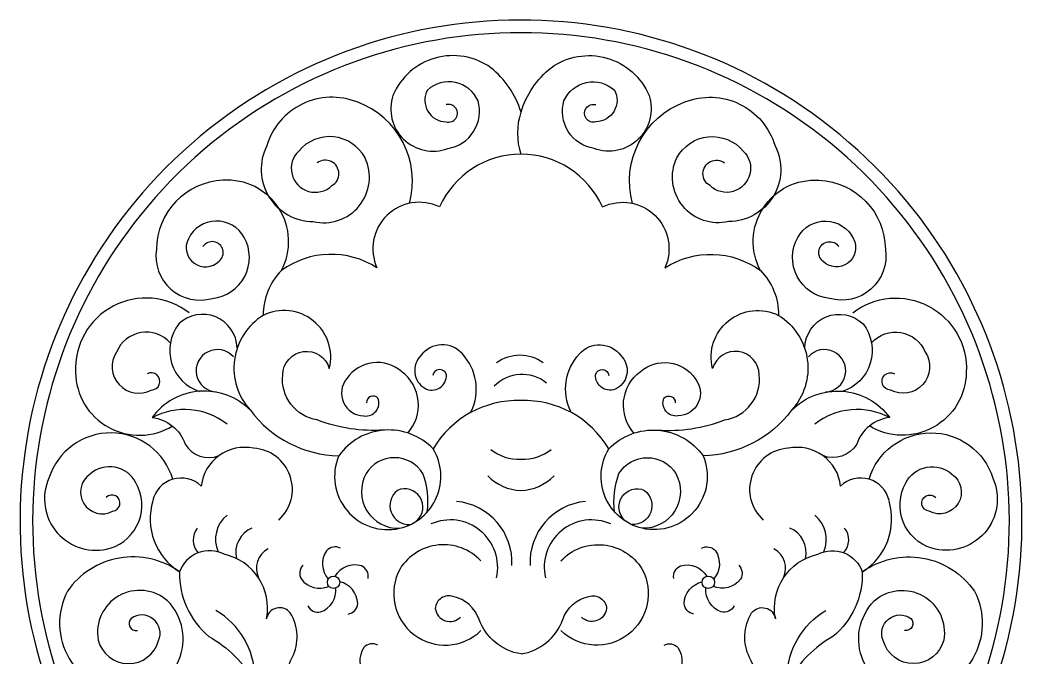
# Model space of a CAD drawing. Header units: metres. Extents: x 26.6 to 97.9, y 64.5 to 153.1.
# Drawn here: x 26.6 to 97.9, y 107.7 to 153.1 of the extents above; entities that cross this region are included whole.
import ezdxf

# ---------------------------------------------------------------- set-up
doc = ezdxf.new("R2010")
doc.units = ezdxf.units.M
doc.layers.add('3', color=3, linetype='Continuous')
doc.layers.add('4', color=4, linetype='Continuous')

msp = doc.modelspace()

# ---------------------------------------------------------------- linework, layer by layer
at = {"layer": '3'}
for points in [[(62.26, 146.58, 0.15), (60.11, 149.74, 0.48), (53.15, 147.77, 0.63), (57.05, 143.99, 0.45), (59.2, 147.39, 0.51), (55.6, 148.15, 0.56), (56.93, 145.89, 1.32), (56.93, 147.11)], [(62.26, 146.58, -0.15), (64.4, 149.74, -0.48), (71.37, 147.77, -0.63), (67.46, 143.99, -0.45), (65.32, 147.39, -0.51), (68.91, 148.15, -0.56), (67.59, 145.89, -1.32), (67.58, 147.11)], [(54.33, 140.09, 0.39), (50.59, 147.3, 0.44), (44.17, 144.18, 0.56), (47.48, 138.8, 0.63), (51.16, 143.33, 0.53), (46.44, 143.81, 1), (48.8, 141.35, 1.08), (47.76, 142.96)], [(70.19, 140.09, -0.39), (73.92, 147.3, -0.44), (80.34, 144.18, -0.56), (77.04, 138.8, -0.63), (73.35, 143.33, -0.53), (78.08, 143.81, -1), (75.71, 141.35, -1.08), (76.75, 142.96)], [(45.21, 135.31, 0.59), (41.05, 141.73, 0.4), (36.32, 136.82, 0.55), (40.29, 133.33, 0.54), (42.56, 137.67, 0.61), (38.59, 137.57, 0.86), (40.77, 135.97, 1.18), (39.63, 137.01)], [(79.3, 135.31, -0.59), (83.46, 141.73, -0.4), (88.19, 136.82, -0.55), (84.22, 133.33, -0.54), (81.95, 137.67, -0.61), (85.92, 137.57, -0.86), (83.75, 135.97, -1.18), (84.88, 137.01)], [(56.45, 139.84, 0.7), (52.01, 135.5, 0.31), (45.21, 135.31, 0.2), (43.92, 132.12)], [(68.06, 139.84, -0.7), (72.5, 135.5, -0.31), (79.3, 135.31, -0.2), (80.59, 132.12)], [(38.64, 132.31, 0.64), (30.56, 128.07, 0.58), (37.46, 124.25)], [(85.87, 132.31, -0.64), (93.95, 128.07, -0.58), (87.05, 124.25)], [(42.06, 129.81, 0.65), (37.9, 131.51, 0.52), (39.39, 126.7, 0.52)], [(52.53, 123.96, -0.11), (47.76, 124.68, -0.4), (45.3, 127.89, -0.86), (48.62, 128.34, 0.64), (43.92, 132.12, 0.47), (43, 125.37, 0.23), (49.29, 122.13)], [(71.98, 123.96, 0.11), (76.75, 124.68, 0.4), (79.22, 127.89, 0.86), (75.89, 128.34, -0.64), (80.59, 132.12, -0.47), (81.51, 125.37, -0.23), (75.22, 122.13)], [(82.45, 129.81, -0.65), (86.61, 131.51, -0.52), (85.12, 126.7, -0.52)], [(37.3, 130.17, 0.55), (33.48, 129.51, 0.78), (35.95, 126.81, 1.28), (35.66, 127.96)], [(87.21, 130.17, -0.55), (91.03, 129.51, -0.78), (88.56, 126.81, -1.28), (88.85, 127.96)], [(58.71, 125.28, 0.31), (58.09, 129.38, 0.48), (55.14, 129.26, 0.49), (55.41, 126.93, 0.6), (56.95, 127.92, 0.81), (55.99, 127.84)], [(65.8, 125.28, -0.31), (66.42, 129.38, -0.48), (69.37, 129.26, -0.49), (69.1, 126.93, -0.6), (67.57, 127.92, -0.81), (68.52, 127.84)], [(54.21, 123.75, 0.44), (53.77, 128.11, 0.45), (49.86, 127.62, 0.63), (51.08, 124.97, 0.58), (52.08, 126.24, 0.69), (51.27, 125.89)], [(70.3, 123.75, -0.44), (70.75, 128.11, -0.45), (74.65, 127.62, -0.63), (73.43, 124.97, -0.58), (72.43, 126.24, -0.69), (73.24, 125.89)], [(43, 125.37, 0.46), (36.01, 124.85, -0.29), (38.36, 122.96, 0.37), (40.77, 122.14)], [(81.51, 125.37, -0.46), (88.5, 124.85, 0.29), (86.15, 122.96, -0.37), (83.74, 122.14)], [(37.48, 120.46, 0.74), (28.67, 120.54, 0.64), (33.03, 115.56, 0.48), (34.86, 120.2, 0.49), (31.59, 120.83, 0.95), (33.2, 118.19, 1.43), (32.74, 119.17)], [(87.03, 120.46, -0.74), (95.84, 120.54, -0.64), (91.49, 115.56, -0.48), (89.65, 120.2, -0.49), (92.92, 120.83, -0.95), (91.31, 118.19, -1.43), (91.77, 119.17)], [(55.59, 118.14, 0.12), (55.28, 120.86, 0.56), (51.23, 120.86, 0.58), (53.62, 116.97)], [(68.92, 118.14, -0.12), (69.23, 120.86, -0.56), (73.28, 120.86, -0.58), (70.89, 116.97)], [(54.85, 117.51, 0.85), (53.46, 119.67, 0.73), (54.36, 117.23)], [(69.66, 117.51, -0.85), (71.05, 119.67, -0.73), (70.15, 117.23)], [(49.41, 115.56, 0.35), (48.42, 115.37, 0.34), (48.54, 113.36)], [(59.41, 114.66, 0.49), (53.65, 114.09, 0.86), (59.41, 109.69)], [(65.1, 114.66, -0.49), (70.87, 114.09, -0.86), (65.1, 109.69)], [(75.1, 115.56, -0.35), (76.1, 115.37, -0.34), (75.97, 113.36)], [(37.96, 113.87, 0.42), (29.98, 112.49, 0.55), (34.21, 105.25, 0.68), (37.11, 111.81, 0.71), (32.17, 109.02, 0.77), (36.47, 108.98, 0.76), (34.51, 110.56, 0.74), (34.96, 109.7)], [(62.26, 106.24, 0.2), (55.43, 104.1, -0.26), (49.66, 101.51, -0.55), (45.98, 107.78, 0.26), (45.84, 110.95, 0.66), (44.15, 110.53, 0.41), (41.14, 115.12, 0.46), (37.96, 113.87, 0.23), (40.05, 109.28, -0.14), (43.29, 106.02)], [(62.26, 106.24, -0.2), (69.08, 104.1, 0.26), (74.85, 101.51, 0.55), (78.53, 107.78, -0.26), (78.67, 110.95, -0.66), (80.37, 110.53, -0.41), (83.38, 115.12, -0.46), (86.55, 113.87, -0.23), (84.46, 109.28, 0.13), (81.31, 106.17, 0.13)], [(86.55, 113.87, -0.42), (94.53, 112.49, -0.55), (90.3, 105.25, -0.68), (87.4, 111.81, -0.71), (92.34, 109.02, -0.77), (88.04, 108.98, -0.76), (90, 110.56, -0.74), (89.55, 109.7)], [(46.76, 114.35, 0.35), (46.63, 113.35, 0.34), (48.58, 112.84)], [(51.38, 113.41, 0.35), (50.9, 114.3, 0.34), (49.02, 113.56)], [(73.13, 113.41, -0.35), (73.62, 114.3, -0.34), (75.49, 113.56)], [(77.75, 114.35, -0.35), (77.88, 113.35, -0.34), (75.93, 112.84)], [(47.09, 111.45, 0.35), (48, 111.02, 0.34), (49.09, 112.72)], [(49.95, 110.87, 0.35), (50.64, 111.61, 0.34), (49.36, 113.17)], [(74.57, 110.87, -0.35), (73.87, 111.61, -0.34), (75.15, 113.17)], [(77.42, 111.45, -0.35), (76.51, 111.02, -0.34), (75.42, 112.72)], [(62.26, 108.03, -0.27), (59.28, 110.48, 0.26), (57.43, 112.12, 0.49), (56.16, 111.27, 0.63), (57.96, 110.66)], [(62.26, 108.03, 0.27), (65.24, 110.48, -0.26), (67.08, 112.12, -0.49), (68.35, 111.27, -0.63), (66.56, 110.66)], [(49.24, 99.36, -0.01), (48.68, 99.4, -0.41), (43.33, 106.39, 0.26), (40.55, 111.12)], [(75.27, 99.36, 0.01), (75.83, 99.4, 0.41), (81.18, 106.39, -0.26), (83.96, 111.12)], [(52.07, 108.66, 0.35), (51.08, 108.48, 0.34), (51.2, 106.46)], [(72.44, 108.66, -0.35), (73.43, 108.48, -0.34), (73.31, 106.46)]]:
    msp.add_lwpolyline(points, format="xyb", dxfattribs=at)
for points in [[(56.01, 122.62, 0.47), (49.29, 122.13, 0.61), (53.62, 116.97, 0.51)], [(68.51, 122.62, -0.47), (75.22, 122.13, -0.61), (70.89, 116.97, -0.51)]]:
    msp.add_lwpolyline(points, format="xyb", close=True, dxfattribs=at)
for centre in [(48.92, 113.13), (75.59, 113.13)]:
    msp.add_circle(centre, 0.44, dxfattribs=at)
for centre, radius, start, end in [((62.26, 117.48), 34.75, 328.23, 211.77), ((66.79, 145.08), 4.78, 161.77, 198.23), ((62.26, 137.23), 6.36, 24.27, 155.73), ((40.65, 128.18), 1.51, 40.43, 267.31), ((62.18, 126.46), 2.82, 53.72, 126.28), ((83.86, 128.18), 1.51, 272.69, 139.57), ((62.34, 125.17), 2.75, 50.88, 136.12), ((62.02, 119.08), 6.98, 88.06, 149.49), ((62.49, 119.08), 6.98, 30.51, 91.94), ((38.32, 120.48), 4.94, 52.29, 117.89), ((86.19, 120.48), 4.94, 62.11, 127.71), ((42.58, 119.64), 3.09, 77.85, 173.83), ((43.06, 119.74), 2.93, 311.88, 86.57), ((81.46, 119.74), 2.93, 93.43, 228.12), ((81.93, 119.64), 3.09, 6.17, 102.15), ((62.11, 125.2), 3.31, 232.64, 272.51), ((62.4, 125.2), 3.31, 267.49, 307.36), ((38.07, 118.49), 2.06, 45.92, 167.44), ((62.41, 123.18), 3.53, 224.64, 267.54), ((62.1, 123.18), 3.53, 272.46, 315.36), ((86.44, 118.49), 2.06, 12.56, 134.08), ((40.32, 117.64), 4.45, 163.11, 237.91), ((57.24, 114.53), 4.38, 357.32, 84.36), ((67.28, 114.53), 4.38, 95.64, 182.68), ((84.19, 117.64), 4.45, 302.09, 16.89), ((42.72, 116.19), 2.2, 128.85, 203.98), ((81.79, 116.19), 2.2, 336.02, 51.15), ((40.3, 116.15), 1.37, 142.13, 221.5), ((43.88, 115.23), 1.92, 113.43, 192.13), ((57.22, 114.19), 3.38, 347.28, 113.92), ((67.29, 114.19), 3.38, 66.08, 192.72), ((80.63, 115.23), 1.92, 347.87, 66.57), ((84.21, 116.15), 1.37, 318.5, 37.87), ((44.97, 114.13), 1.54, 117.08, 206.19), ((79.55, 114.13), 1.54, 333.81, 62.92)]:
    msp.add_arc(centre, radius, start, end, dxfattribs=at)
at = {"layer": '4'}
msp.add_arc((62.26, 117.48), 35.65, 327.07, 213.18, dxfattribs=at)

doc.saveas('drawing.dxf')
